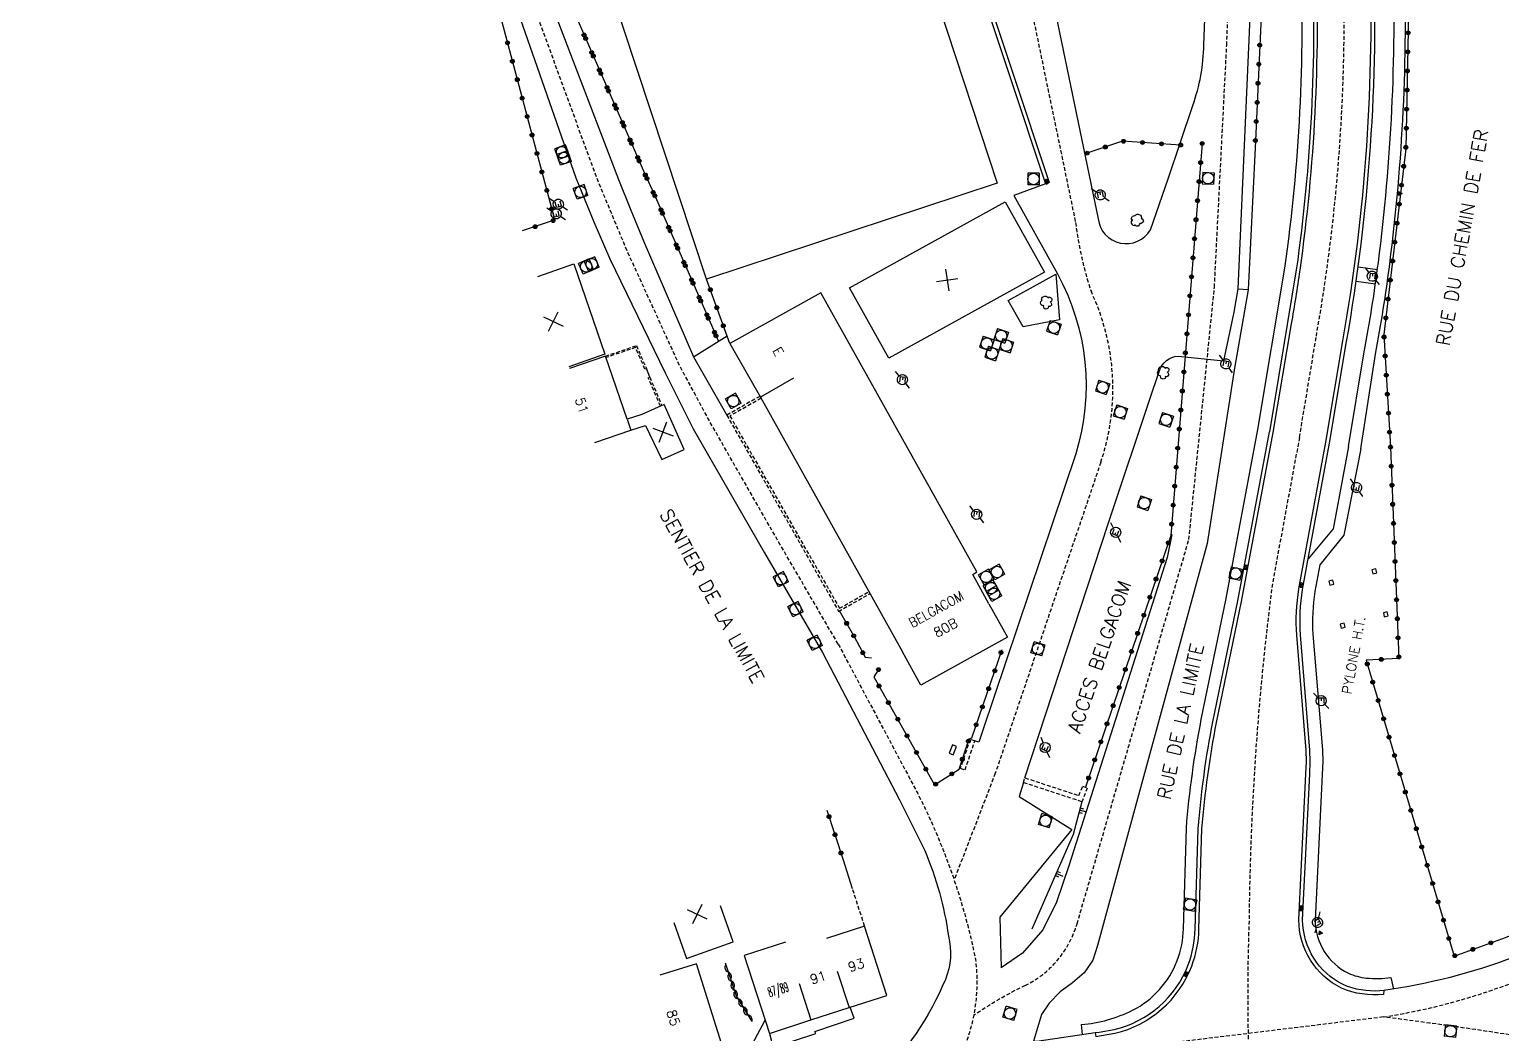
# Model space of a CAD drawing. Header units: millimetres. Extents: x 156998 to 158000, y 123000 to 124000.
# Drawn here: x 157000 to 157192.7, y 123618.6 to 123750.1 of the extents above; entities that cross this region are included whole.
import ezdxf
from ezdxf.enums import TextEntityAlignment as Align

# ---------------------------------------------------------------- set-up
doc = ezdxf.new("R2010")
doc.units = ezdxf.units.MM
doc.linetypes.add('DASHED', pattern=[0.75, 0.5, -0.25])
doc.layers.get('0').update_dxf_attribs({"linetype": 'CONTINUOUS'})
for name, color, linetype in [('W0001', 6, 'DASHED'), ('W0008', 7, 'CONTINUOUS'), ('W0100', 7, 'CONTINUOUS'), ('W0112', 1, 'DASHED'), ('W0211', 2, 'CONTINUOUS'), ('W0300', 7, 'CONTINUOUS'), ('W0310', 3, 'CONTINUOUS'), ('W0322', 7, 'CONTINUOUS'), ('W0334', 7, 'CONTINUOUS'), ('W0400', 7, 'CONTINUOUS'), ('W0420', 7, 'CONTINUOUS'), ('W0471', 7, 'CONTINUOUS'), ('W0851', 7, 'CONTINUOUS'), ('W0984', 7, 'CONTINUOUS'), ('W0989', 7, 'CONTINUOUS'), ('W0991', 7, 'CONTINUOUS'), ('W1102', 7, 'CONTINUOUS')]:
    doc.layers.add(name, color=color, linetype=linetype)
doc.styles.get("Standard").update_dxf_attribs({"font": 'romans.shx', "width": 0.85})

# ---------------------------------------------------------------- blocks, each defined once
blk = doc.blocks.new('t991o')
at = {"color": 0, "linetype": 'Continuous'}
for p, q in [((-1, 1), (1, -1)), ((-1, -1), (1, 1))]:
    blk.add_line(p, q, dxfattribs=at)
blk = doc.blocks.new('t322o')
at = {"color": 0, "linetype": 'Continuous'}
for radius in [0.25, 0.15]:
    blk.add_circle((0, 0), radius, dxfattribs=at)
blk = doc.blocks.new('T420')
for p, q in [((0.75, 0.75), (-0.75, 0.75)), ((-0.75, 0.75), (-0.75, -0.75)), ((0.75, 0.75), (0.75, -0.75)), ((0.75, -0.75), (-0.75, -0.75))]:
    blk.add_line(p, q)
blk.add_ellipse((0, 0), major_axis=(-0.53, 0.53), ratio=1, start_param=3.926991, end_param=10.210176)
blk = doc.blocks.new('T471')
for p, q in [((-0.333334, 0.333334), (-0.333334, -0.333334)), ((-0.333334, 0.333334), (0.333334, 0.333334)), ((-0.333334, 0), (0, 0)), ((0.500001, 0.500001), (1.000002, 1.000002)), ((-0.500001, -0.500001), (-1.000002, -1.000002)), ((-0.333334, -0.333334), (0.333334, -0.333334))]:
    blk.add_line(p, q)
blk.add_ellipse((0, 0), major_axis=(0.471405, 0.471405), ratio=1, start_param=5.4977871438, end_param=11.780972451)
blk = doc.blocks.new('T300')
for p, q in [((-0.8, 0.51), (-0.86, 0.34)), ((-0.86, 0.34), (-0.86, 0.17)), ((-0.86, 0.17), (-0.74, 0.06)), ((-0.69, 0.63), (-0.8, 0.51)), ((-0.8, -0.06), (-0.74, 0.06)), ((-0.74, 0.06), (-0.69, 0.11)), ((-0.57, 0.69), (-0.69, 0.63)), ((-0.46, 0.69), (-0.57, 0.69)), ((-0.29, 0.63), (-0.46, 0.69)), ((-0.29, 0.63), (-0.17, 0.74)), ((-0.23, 0.57), (-0.29, 0.63)), ((-0.17, 0.74), (-0.06, 0.8)), ((-0.06, 0.8), (0.06, 0.8)), ((0.06, 0.8), (0.23, 0.74)), ((0.23, 0.74), (0.34, 0.63)), ((0.34, 0.63), (0.4, 0.51)), ((0.46, 0.46), (0.34, 0.46)), ((0.4, 0.51), (0.4, 0.46)), ((0.57, 0.4), (0.46, 0.46)), ((0.57, 0.4), (0.69, 0.29)), ((0.69, 0.29), (0.74, 0.17)), ((0.74, 0.06), (0.69, -0.17)), ((0.74, 0.17), (0.74, 0.06)), ((-0.8, -0.17), (-0.8, -0.06)), ((-0.8, -0.23), (-0.8, -0.17)), ((-0.74, -0.34), (-0.8, -0.23)), ((-0.69, -0.4), (-0.74, -0.34)), ((-0.51, -0.46), (-0.69, -0.4)), ((-0.4, -0.46), (-0.51, -0.46)), ((-0.4, -0.46), (-0.34, -0.46)), ((-0.34, -0.46), (-0.34, -0.4)), ((-0.34, -0.51), (-0.34, -0.46)), ((-0.29, -0.63), (-0.34, -0.51)), ((-0.17, -0.74), (-0.29, -0.63)), ((-0.06, -0.8), (-0.17, -0.74)), ((0.06, -0.8), (-0.06, -0.8)), ((0.17, -0.74), (0.06, -0.8)), ((0.23, -0.69), (0.17, -0.74)), ((0.29, -0.46), (0.23, -0.46)), ((0.29, -0.63), (0.23, -0.69)), ((0.46, -0.4), (0.29, -0.46)), ((0.34, -0.51), (0.29, -0.63)), ((0.34, -0.51), (0.34, -0.46)), ((0.57, -0.34), (0.46, -0.4)), ((0.63, -0.29), (0.57, -0.34)), ((0.69, -0.17), (0.63, -0.29))]:
    blk.add_line(p, q)
blk = doc.blocks.new('T400')
for p, q in [((-0.15, 0.3), (0.15, 0.3)), ((-0.15, -0.25), (-0.15, 0.3)), ((-0.15, 0.15), (0.15, 0.15)), ((-0.15, 0), (0.15, 0)), ((0.15, 0.3), (0.15, -0.25)), ((-0.15, -0.15), (0.15, -0.15)), ((-0.15, -0.25), (-0.15, -0.3)), ((-0.15, -0.3), (0.15, -0.3)), ((0.15, -0.3), (0.15, -0.25))]:
    blk.add_line(p, q)
blk = doc.blocks.new('T851')
for p, q in [((-0.25, -0.15), (0, 0.32)), ((0, 0.32), (0.25, -0.15)), ((-0.25, -0.15), (0.25, -0.15))]:
    blk.add_line(p, q)
for major_axis in [(-0.106, 0.106), (-0.0354, 0.0354), (-0.0236, 0.0236)]:
    blk.add_ellipse((0, 0), major_axis=major_axis, ratio=1, start_param=3.926991, end_param=10.210176)
blk = doc.blocks.new('t310o')
at = {"color": 0, "linetype": 'Continuous'}
for centre, start, end in [((-0.5, 0.38), 216.8699, 323.1304), ((0.5, -0.37), 36.8699, 143.1303)]:
    blk.add_arc(centre, 0.625, start, end, dxfattribs=at)
blk = doc.blocks.new('t211o')
at = {"color": 0, "linetype": 'Continuous'}
for p, q in [((-0.29, 0.5), (-0.29, 0)), ((0, 1), (0, 0)), ((0.29, 0.5), (0.29, 0))]:
    blk.add_line(p, q, dxfattribs=at)

msp = doc.modelspace()

# ---------------------------------------------------------------- linework, layer by layer
at = {"layer": 'W0001'}
for points in [[(157166.24, 123696.66), (157168.45, 123709.9, 0.053022), (157171.93, 123760.34, 0.044708), (157167.01, 123799.87, 0.046898), (157155.18, 123840.02), (157141.25, 123875.75), (157126.5, 123913.51), (157114.27, 123944.93, -0.029126), (157101.89, 123984.63, -0.012682), (157099.44, 124000, -0.036978)], [(157157.1, 123758.16, 0.047767), (157156.52, 123763.84), (157153.89, 123776.77), (157149.01, 123800.54), (157145.09, 123819.75, 1.067456), (157118.54, 123814.17), (157124.02, 123787.3), (157129.5, 123760.68), (157136.93, 123724.78, 0.050313), (157139, 123715.7, -0.193757), (157140.24, 123693.4), (157126.43, 123652.7)], [(157177.22, 123620.77, 0.1027), (157208.43, 123632.43), (157241.69, 123653.93, 0.067931), (157262.51, 123670.38), (157313.29, 123723.04), (157315.33, 123725.1, -0.007219), (157317.82, 123727.07, -0.121696), (157325.02, 123730.22), (157325.02, 123730.22), (157392.92, 123743.99), (157398.14, 123745.51), (157403.16, 123747.19), (157412.35, 123750.5), (157422.16, 123753.94), (157451.12, 123764.43), (157452.55, 123765.01), (157496.86, 123780.9), (157519.96, 123788.99), (157557.81, 123801.87, -0.323681)], [(157123.59, 123620.95, -0.037594), (157130.33, 123624.9, 0.211344), (157137.13, 123632.98), (157151.77, 123683.29), (157155.11, 123716.32), (157156.72, 123747.98), (157157.1, 123758.16, 0.047767)], [(157350.22, 123584.39, 0.078623), (157327.22, 123594.12), (157317.85, 123596.1), (157308.6, 123597.77), (157264.45, 123605.78), (157226.66, 123612.66), (157209.29, 123615.81, 0.013741), (157177.22, 123620.77), (157144.26, 123616.74, 0.039468), (157131.87, 123614.69, 0.010912), (157098.27, 123601.73), (157098.27, 123601.73), (157082.09, 123595.21), (157063.52, 123587.96), (157057, 123585.5), (157052.08, 123583.76), (157040.6, 123579.9), (157033.99, 123577.65), (157000, 123566.23)]]:
    msp.add_lwpolyline(points, format="xyb", dxfattribs=at)
at = {"layer": 'W0001', "flags": 128}
for points in [[(157105.87, 123669.58), (157098.23, 123682.67), (157089.08, 123698.67), (157085.05, 123706.17), (157078.23, 123721.09), (157074.3, 123730.54), (157066.08, 123752.97), (157060.2, 123769.11), (157054.94, 123785.18), (157051.31, 123797.48), (157048.42, 123807.61), (157046.24, 123815.26), (157042.61, 123829.32), (157038.64, 123844.23), (157035.25, 123856.81, 0.114576), (157032.23, 123862.45, 4.503713)], [(157166.24, 123696.66), (157162.69, 123677.48, 0.029878), (157159.65, 123633.68, 0.033938), (157160.74, 123597.87), (157173.74, 123499.94)], [(157105.87, 123669.58), (157116.28, 123650.02, -0.068084), (157123.84, 123628.3, -0.221192), (157117.75, 123609.45)]]:
    msp.add_lwpolyline(points, format="xyb", dxfattribs=at)
msp.add_lwpolyline([(157126.43, 123652.7), (157121.04, 123638.72)], dxfattribs=at)
at = {"layer": 'W0008'}
for points in [[(157036.85, 123858.01), (157036.59, 123857.86), (157039.99, 123844.53), (157044.26, 123828.56), (157047.85, 123815.41), (157049.91, 123808.01), (157052.81, 123797.71), (157056.55, 123785.45), (157062.17, 123769.05), (157068.23, 123753.56), (157077.1, 123730.43), (157078.63, 123726.62), (157080.48, 123722.17), (157086.91, 123707.22), (157091.28, 123699.57)], [(157033.9, 123855.77), (157037.29, 123843.93), (157040.96, 123830.09), (157044.64, 123815.1), (157046.93, 123807.22), (157049.8, 123797.26), (157053.33, 123784.9), (157058.24, 123769.17), (157063.93, 123752.38), (157071.51, 123730.64), (157073.89, 123724.89), (157075.97, 123720.02), (157083.2, 123705.12), (157086.88, 123697.77), (157096.21, 123681.52), (157103.83, 123668.5)], [(157159.51, 123715.99), (157157.74, 123705.71), (157154.14, 123682.77), (157139.82, 123630.14), (157139.18, 123628.22), (157138.08, 123626.54), (157136.55, 123625.26), (157134.91, 123624.07), (157133.48, 123622.59), (157132.46, 123621.1), (157131.41, 123617.59)], [(157149.4, 123683.94), (157149.54, 123683.93), (157148.93, 123680.95), (157136.06, 123640.58), (157134.44, 123635.82), (157132.63, 123632.16), (157129.98, 123629.12), (157127.18, 123627.21)], [(157130.11, 123651.46), (157129.56, 123649.64), (157136.45, 123645.3), (157127.01, 123633.86), (157127.18, 123627.21)]]:
    msp.add_lwpolyline(points, dxfattribs=at)
for points in [[(157169.68, 123696.01), (157171.92, 123709.28, 0.053017), (157175.45, 123760.47, 0.044665), (157170.46, 123800.58, 0.046861), (157158.3, 123841.67, 0.046861)], [(157162.79, 123697.3), (157165.2, 123711.52, 0.009525), (157166.32, 123718.53, 0.044497), (157168.43, 123759.87, 0.045735), (157163.69, 123798.8, 0.043772), (157152.06, 123838.38, 0.043772)], [(157154.1, 123758.2, 0.047139), (157153.57, 123763.24), (157150.95, 123776.17), (157146.07, 123799.93), (157142.13, 123819.24, 1.07678), (157121.45, 123814.88), (157126.96, 123787.9), (157132.44, 123761.29), (157139.89, 123725.28, 0.721215), (157146.73, 123723.85), (157149.05, 123730.49), (157152.27, 123740.1, 0.082207), (157153.72, 123748.06), (157154.1, 123758.2)], [(157123.91, 123758.81), (157133.47, 123730.02), (157128.85, 123728.34), (157134.57, 123718.05, -0.202369), (157136.96, 123694.5), (157124.74, 123658.2), (157124.25, 123656.74), (157123.74, 123656.91)], [(157130.31, 123652.08), (157141.19, 123685.34), (157147.05, 123702.82), (157147.9, 123705.37, -0.299234), (157150.36, 123707.3), (157156.32, 123706.66), (157157.7, 123713.06), (157158.21, 123716.09), (157158.31, 123718.11), (157160.13, 123759.6, 0.057887)], [(157368.27, 123741.23), (157324.42, 123732.64), (157324.42, 123732.64, 0.123391), (157314.78, 123727.76), (157310.91, 123724.17), (157257.72, 123669.19, -0.062601), (157239.23, 123655.35), (157210.16, 123636.61, -0.109499), (157177.27, 123624.23), (157177.26, 123623.72, -0.128284), (157171.75, 123624.55, -0.28547), (157166.16, 123633.49), (157167.09, 123652.6), (157167.15, 123654.24), (157167.12, 123655.66), (157165.88, 123670.76, -0.056508), (157166.17, 123676.84), (157169.68, 123696.01)], [(157131.41, 123617.59, 0.014097), (157131.87, 123617.59), (157139.52, 123618.73), (157139.6, 123618.21), (157142.07, 123618.64, 0.249651), (157152.14, 123627.44, 0.085039), (157153.09, 123632.27), (157153.48, 123645.39, -0.027411), (157155.39, 123659.33), (157158.66, 123675.17), (157162.79, 123697.3)], [(157103.83, 123668.5), (157113.89, 123649.22), (157117.19, 123642.57, -0.067139), (157120.29, 123631.36, -0.162061), (157119.89, 123625.7, -0.209407), (157097.37, 123604.06), (157081.17, 123597.53), (157062.63, 123590.3), (157056.14, 123587.85), (157051.26, 123586.12), (157039.8, 123582.26), (157033.19, 123580.02), (157000, 123568.87)]]:
    msp.add_lwpolyline(points, format="xyb", dxfattribs=at)
at = {"layer": 'W0100', "flags": 128}
msp.add_lwpolyline([(157099.4, 123812.55), (157117.93, 123756.53), (157126.66, 123729.94), (157088.63, 123717.37), (157061.29, 123800.01), (157099.4, 123812.55)], dxfattribs=at)
at = {"layer": 'W0100'}
for points in [[(157107.36, 123716.22), (157127.73, 123727.51), (157132.87, 123718.3), (157112.5, 123707.02)], [(157120.92, 123655.09), (157121.37, 123656.18), (157120.81, 123656.39), (157120.37, 123655.3)]]:
    msp.add_lwpolyline(points, close=True, dxfattribs=at)
for points in [[(157066.53, 123717.73), (157071.26, 123719.36), (157075.33, 123707.53), (157070.6, 123705.91)], [(157125.6, 123674.88), (157123.47, 123678.72), (157124.03, 123679.04), (157103.61, 123715.56), (157091.67, 123708.93), (157095.68, 123701.94), (157114.26, 123668.59)], [(157073.99, 123696), (157078.72, 123697.62), (157080.64, 123698.22), (157082.76, 123693.74), (157085.68, 123695.06), (157083.07, 123700.95), (157080.15, 123699.64), (157078.23, 123699.04), (157075.41, 123707.29), (157070.68, 123705.67)], [(157125.6, 123674.88), (157128.03, 123670.51), (157116.68, 123664.22), (157114.26, 123668.59)], [(157084.34, 123633.14), (157086.02, 123628.43), (157092.12, 123630.61), (157090.44, 123635.31)], [(157098.97, 123630.55), (157093.56, 123628.8), (157096.85, 123618.61), (157102.29, 123620.39), (157107.28, 123622.01), (157112.23, 123623.6), (157109.32, 123632.66), (157104.35, 123631.05)], [(157079.04, 123606.1), (157080.6, 123601.35), (157083.15, 123602.19), (157090.09, 123604.43), (157096.97, 123606.72), (157093.56, 123617.46), (157090.79, 123616.59), (157087.3, 123627.72), (157082.53, 123626.23)]]:
    msp.add_lwpolyline(points, dxfattribs=at)
at = {"layer": 'W0112'}
for points in [[(157075.41, 123707.29), (157079.45, 123708.67), (157080.75, 123705.66), (157080.57, 123705.58), (157079.34, 123708.42), (157075.47, 123707.1)], [(157082.6, 123700.74), (157081.01, 123704.47), (157081.19, 123704.55), (157082.78, 123700.82)], [(157095.62, 123702.03), (157091.28, 123699.57), (157105.92, 123673.88), (157110.02, 123676.2)], [(157095.77, 123701.77), (157091.69, 123699.46), (157106.03, 123674.29), (157109.87, 123676.46)], [(157109.32, 123632.66), (157107.74, 123637.55)]]:
    msp.add_lwpolyline(points, dxfattribs=at)
for points in [[(157121.85, 123653.33), (157122.47, 123653.12), (157123.74, 123656.91), (157123.12, 123657.11)], [(157138.47, 123650.74), (157137.75, 123648.95), (157130.11, 123651.46), (157130.31, 123652.08), (157137.37, 123649.76), (157137.86, 123650.99)]]:
    msp.add_lwpolyline(points, close=True, dxfattribs=at)
at = {"layer": 'W0211'}
msp.add_lwpolyline([(157137.75, 123648.95), (157136.62, 123644.66), (157131.22, 123632.27)], dxfattribs=at)
at = {"layer": 'W0310'}
msp.add_lwpolyline([(157091.05, 123627.85), (157092.5, 123623.55), (157094.52, 123620.25)], dxfattribs=at)
at = {"layer": 'W0322'}
for points in [[(157190.72, 123854.73), (157161.88, 123847.48), (157167.71, 123830.67), (157172.03, 123816.26), (157175.45, 123801.87), (157177.75, 123790.25), (157179.7, 123775.32), (157180.7, 123761.11), (157180.16, 123734.44), (157177.29, 123710.14), (157178.15, 123695.39)], [(157140.11, 123851.66), (157139.18, 123849.85), (157152.23, 123815.06), (157156.34, 123803.51), (157159.7, 123791.86), (157160.2, 123785.75), (157161.65, 123761.42), (157160.43, 123734.55)], [(157139.18, 123849.85), (157093.4, 123824.21), (157051.37, 123803.42), (157053.3, 123797.91), (157057.44, 123786.63), (157063.7, 123769.67), (157070.89, 123753.23), (157080.52, 123731.23), (157081.76, 123728.5), (157090.18, 123709.24)], [(157045.18, 123807.53), (157046.67, 123807.19), (157048.78, 123799.47), (157052.88, 123784.66), (157056.63, 123770.74), (157061.45, 123752.55), (157068.63, 123725.55), (157068.56, 123725.04), (157064.5, 123723.68)], [(157153.5, 123735.13), (157149.39, 123683.81), (157138.23, 123650.84)], [(157150.69, 123734.93), (157143.09, 123735.43), (157138.42, 123733.85)], [(157178.15, 123695.39), (157179.26, 123667.72), (157174.97, 123667.49), (157186.48, 123628.75), (157193.22, 123631.17), (157199.31, 123633.72), (157205.45, 123637.13), (157238.26, 123658.72), (157237.51, 123668.13)], [(157107.9, 123670.67), (157109.38, 123667.9), (157110.24, 123667.81)], [(157111.14, 123666.25), (157110.53, 123665.3), (157118.49, 123651.18), (157121.68, 123653.21), (157123.01, 123657.21), (157123.34, 123657.3), (157127.31, 123668.89)], [(157106.54, 123641.31), (157104.41, 123647.8)]]:
    msp.add_lwpolyline(points, dxfattribs=at)
at = {"layer": 'W0322', "flags": 128}
for points in [[(157091.67, 123708.93), (157088.63, 123717.37)], [(157107.9, 123670.67), (157106.04, 123673.95)]]:
    msp.add_lwpolyline(points, dxfattribs=at)
at = {"layer": 'W0334'}
for points in [[(157170.17, 123695.92), (157172.41, 123709.2, 0.053016), (157175.95, 123760.48, 0.044659), (157170.95, 123800.68, 0.046856), (157158.76, 123841.85), (157154.76, 123852.2), (157144.45, 123878.47), (157132.78, 123908.44), (157126.94, 123923.38, -0.571447), (157131.83, 123929.83), (157133.73, 123929.24, 0.129818), (157141.36, 123927.83, 0.129818)], [(157174.26, 123695.16), (157176.2, 123707.56, 0.01439), (157178.06, 123719.38, 0.039876), (157179.99, 123759.63, 0.047228), (157174.81, 123801.59, 0.043173), (157162.47, 123843.2), (157158.08, 123854.61), (157148.22, 123879.83), (157137.78, 123906.49), (157134.37, 123909.31), (157130.15, 123920.08), (157132.49, 123920.88)], [(157108.69, 123914.06), (157112.8, 123916.06, -0.417874), (157122.77, 123912.04), (157125.18, 123905.86), (157138.04, 123873.03), (157151.59, 123838.2, -0.043775), (157163.2, 123798.7, -0.045741), (157167.93, 123759.86, -0.0445), (157165.83, 123718.6), (157162.3, 123697.39)], [(157160.79, 123697.67), (157164.34, 123718.81, 0.044506), (157166.43, 123759.81, 0.045761), (157161.73, 123798.39, 0.043787), (157150.2, 123837.65), (157144.13, 123853.25), (157140.29, 123856.41), (157133.88, 123872.77), (157123.01, 123900.53), (157123.73, 123905.46), (157121.38, 123911.48, 0.3482), (157114.79, 123915.1), (157110.83, 123912.4)], [(157172.66, 123695.45), (157174.72, 123707.84, 0.01439), (157176.57, 123719.57, 0.039878), (157178.5, 123759.58, 0.047243), (157173.35, 123801.28, 0.043185), (157161.07, 123842.66, 0.043185)], [(157137.83, 123618.48), (157137.69, 123619.77, 0.091901), (157144.4, 123621.65, 0.185544), (157150.24, 123628.16, 0.085144), (157151.05, 123632.32), (157151.44, 123645.5, -0.027538), (157153.39, 123659.73), (157156.66, 123675.56), (157160.79, 123697.67)], [(157139.52, 123618.73), (157140.02, 123618.79), (157141.97, 123619.13, 0.249364), (157151.68, 123627.62, 0.085062), (157152.59, 123632.28), (157152.98, 123645.42, -0.027442), (157154.9, 123659.43), (157158.17, 123675.26), (157162.3, 123697.39)], [(157177.27, 123624.23), (157176.77, 123624.18, -0.117313), (157171.96, 123625.01, -0.284746), (157166.66, 123633.47), (157167.59, 123652.57), (157167.65, 123654.24), (157167.62, 123655.69), (157166.38, 123670.79, -0.05642), (157166.66, 123676.75), (157170.17, 123695.92)], [(157174.26, 123695.16), (157172.05, 123683.86), (157168.91, 123679.99), (157168.26, 123676.47, 0.056118), (157168, 123670.91), (157169.24, 123655.77), (157169.28, 123654.23), (157169.21, 123652.51), (157168.29, 123633.44, 0.281854), (157172.64, 123626.49, 0.068728), (157175, 123625.86, 0.049626), (157178.22, 123625.93), (157178.54, 123624.43)]]:
    msp.add_lwpolyline(points, format="xyb", dxfattribs=at)
for points in [[(157103.37, 123821.22), (157102.89, 123821.06), (157113.86, 123787.82), (157123.44, 123758.65), (157133, 123729.85)], [(157160.43, 123734.55), (157159.51, 123715.99), (157158.2, 123716.07)], [(157176.44, 123718.58), (157173.93, 123718.93)], [(157173.67, 123717.1), (157176.19, 123716.77)], [(157086.91, 123707.22), (157091.31, 123709.95)], [(157081.19, 123704.55), (157080.75, 123705.66)], [(157172.66, 123695.45), (157170.65, 123684.68), (157167.4, 123680.77)], [(157107.74, 123637.55), (157106.54, 123641.31)], [(157096.85, 123618.61), (157097.34, 123616.79), (157102.93, 123618.63), (157102.81, 123618.87), (157107.94, 123620.6), (157107.44, 123622.06)], [(157098.23, 123604.39), (157097.41, 123606.77), (157094.29, 123616.58), (157096.29, 123620.34)]]:
    msp.add_lwpolyline(points, dxfattribs=at)
for points in [[(157134.33, 123718.01), (157134.85, 123712.05), (157130.08, 123711.11), (157128.09, 123714.58)], [(157176.22, 123679.43), (157175.71, 123679.3), (157175.84, 123678.8), (157176.35, 123678.93)], [(157170.59, 123677.95), (157170.08, 123677.82), (157170.22, 123677.31), (157170.72, 123677.44)], [(157177.72, 123673.8), (157177.22, 123673.67), (157177.35, 123673.16), (157177.86, 123673.3)], [(157172.09, 123672.33), (157171.59, 123672.19), (157171.72, 123671.69), (157172.22, 123671.82)]]:
    msp.add_lwpolyline(points, close=True, dxfattribs=at)
at = {"layer": 'W1102'}
for p, q in [((157100.02, 123704.42), (157095.68, 123701.94)), ((157100.74, 123625.15), (157102.29, 123620.39)), ((157105.74, 123626.77), (157107.28, 123622.01))]:
    msp.add_line(p, q, dxfattribs=at)
at = {"layer": 'W1102', "flags": 128}
msp.add_lwpolyline([(157078.23, 123699.04), (157078.72, 123697.62)], dxfattribs=at)

# ---------------------------------------------------------------- block references
at = {"layer": 'W0211'}
for p, rotation in [((157137.45, 123647.84), 255.247440133426), ((157134.4, 123639.56), 246.455133197463)]:
    msp.add_blockref('t211o', p, dxfattribs=dict(at, rotation=rotation))
at = {"layer": 'W0300'}
for p, rotation in [((157145.03, 123725.14), 70.75493879144409), ((157133.1, 123714.45), 119.827582229886), ((157148.42, 123705.26), 119.827582229886)]:
    msp.add_blockref('T300', p, dxfattribs=dict(at, rotation=rotation))
at = {"layer": 'W0310'}
for p, rotation in [((157091.45, 123626.66), 288.598787611946), ((157091.85, 123625.48), 288.598787611946), ((157092.25, 123624.29), 288.598787611946), ((157092.74, 123623.15), 301.411678002138), ((157093.39, 123622.09), 301.411678002138), ((157094.04, 123621.02), 301.411678002138)]:
    msp.add_blockref('t310o', p, dxfattribs=dict(at, rotation=rotation))
at = {"layer": 'W0322'}
for p, rotation in [((157062.57, 123748.32), 284.908193669973), ((157072.6, 123749.33), 293.6506640146401), ((157072.8, 123748.88), 293.65066401464), ((157180.47, 123749.63), 268.8381965966331), ((157073.6, 123747.04), 293.6506640146401), ((157073.8, 123746.59), 293.65066401464), ((157161.04, 123748.01), 267.384386658228), ((157180.42, 123747.13), 268.8381965966331), ((157063.22, 123745.9), 284.908193669973), ((157074.6, 123744.75), 293.6506640146401), ((157074.8, 123744.3), 293.65066401464), ((157160.93, 123745.51), 267.384386658228), ((157180.37, 123744.63), 268.8381965966331), ((157063.86, 123743.49), 284.908193669973), ((157075.61, 123742.46), 293.6506640146401), ((157160.81, 123743.02), 267.384386658228), ((157064.5, 123741.07), 284.908193669973), ((157075.8, 123742.01), 293.65066401464), ((157160.7, 123740.52), 267.384386658228), ((157180.32, 123742.13), 268.8381965966331), ((157065.15, 123738.66), 284.908193669973), ((157076.61, 123740.17), 293.6506640146401), ((157076.81, 123739.72), 293.65066401464), ((157180.27, 123739.63), 268.8381965966331), ((157077.61, 123737.88), 293.6506640146401), ((157077.81, 123737.43), 293.65066401464), ((157160.58, 123738.02), 267.384386658228), ((157180.22, 123737.13), 268.8381965966331), ((157065.79, 123736.24), 284.908193669973), ((157078.61, 123735.59), 293.6506640146401), ((157078.81, 123735.14), 293.65066401464), ((157140.83, 123734.67), 198.622632166948), ((157143.2, 123735.42), 176.255446878457), ((157145.7, 123735.26), 176.255446878457), ((157148.19, 123735.09), 176.255446878457), ((157150.69, 123734.93), 176.255446878457), ((157153.5, 123735.13), 265.4230921194089), ((157160.47, 123735.52), 267.384386658228), ((157180.17, 123734.63), 268.8381965966331), ((157066.43, 123733.83), 284.908193669973), ((157079.62, 123733.3), 293.6506640146401), ((157079.82, 123732.85), 293.65066401464), ((157138.46, 123733.87), 198.622632166948), ((157153.3, 123732.63), 265.4230921194089), ((157067.07, 123731.41), 284.908193669973), ((157080.62, 123731.01), 294.3654070573335), ((157179.89, 123732.15), 263.2551955305173), ((157067.72, 123728.99), 284.908193669973), ((157080.83, 123730.56), 294.365407057334), ((157081.65, 123728.73), 294.3654070573335), ((157153.1, 123730.14), 265.4230921194089), ((157179.6, 123729.67), 263.2551955305173), ((157081.86, 123728.28), 293.606171747056), ((157152.9, 123727.65), 265.4230921194089), ((157179.31, 123727.19), 263.2551955305173), ((157068.36, 123726.58), 284.908193669973), ((157068.56, 123725.04), 198.470733683742), ((157082.66, 123726.44), 293.6061717470557), ((157082.86, 123725.99), 293.606171747056), ((157152.7, 123725.16), 265.4230921194089), ((157066.19, 123724.24), 198.470733683742), ((157083.66, 123724.15), 293.6061717470557), ((157083.86, 123723.7), 293.606171747056), ((157179.01, 123724.7), 263.2551955305173), ((157084.66, 123721.86), 293.6061717470557), ((157084.86, 123721.41), 293.606171747056), ((157152.5, 123722.67), 265.4230921194089), ((157178.72, 123722.22), 263.2551955305173), ((157085.66, 123719.57), 293.6061717470557), ((157085.86, 123719.12), 293.606171747056), ((157152.3, 123720.17), 265.4230921194089), ((157178.43, 123719.74), 263.2551955305173), ((157086.66, 123717.28), 293.6061717470557), ((157152.1, 123717.68), 265.4230921194089), ((157178.13, 123717.25), 263.2551955305173), ((157086.86, 123716.83), 293.606171747056), ((157089.13, 123715.99), 109.8016606714579), ((157087.66, 123714.99), 293.6061717470557), ((157087.86, 123714.54), 293.606171747056), ((157089.98, 123713.64), 109.8016606714579), ((157151.9, 123715.19), 265.4230921194089), ((157177.84, 123714.77), 263.2551955305173), ((157088.67, 123712.7), 293.6061717470557), ((157088.86, 123712.25), 293.606171747056), ((157151.71, 123712.7), 265.4230921194089), ((157177.54, 123712.29), 263.2551955305173), ((157089.67, 123710.41), 293.6061717470557), ((157089.86, 123709.96), 293.606171747056), ((157090.82, 123711.28), 109.8016606714579), ((157151.51, 123710.21), 265.4230921194089), ((157177.31, 123709.8), 273.3263870037729), ((157151.31, 123707.71), 265.4230921194089), ((157177.45, 123707.31), 273.3263870037729), ((157151.11, 123705.22), 265.4230921194089), ((157177.6, 123704.81), 273.3263870037729), ((157150.91, 123702.73), 265.4230921194089), ((157177.74, 123702.32), 273.3263870037729), ((157150.71, 123700.24), 265.4230921194089), ((157177.89, 123699.82), 273.3263870037729), ((157150.51, 123697.75), 265.4230921194089), ((157178.03, 123697.33), 273.3263870037729), ((157150.31, 123695.25), 265.4230921194089), ((157178.15, 123695.39), 272.294116288554), ((157150.11, 123692.76), 265.4230921194089), ((157178.25, 123692.89), 272.294116288554), ((157149.91, 123690.27), 265.4230921194089), ((157178.35, 123690.39), 272.294116288554), ((157149.71, 123687.78), 265.4230921194089), ((157178.45, 123687.89), 272.294116288554), ((157149.51, 123685.29), 265.4230921194089), ((157178.55, 123685.4), 272.294116288554), ((157149.07, 123682.84), 251.294172136597), ((157178.65, 123682.9), 272.294116288554), ((157148.26, 123680.48), 251.294172136597), ((157178.75, 123680.4), 272.294116288554), ((157147.46, 123678.11), 251.294172136597), ((157178.85, 123677.9), 272.294116288554), ((157146.66, 123675.74), 251.294172136597), ((157178.95, 123675.4), 272.294116288554), ((157145.86, 123673.37), 251.294172136597), ((157179.05, 123672.91), 272.294116288554), ((157145.06, 123671), 251.294172136597), ((157107.9, 123670.67), 298.0635580365931), ((157179.15, 123670.41), 272.294116288554), ((157109.08, 123668.46), 298.0635580365931), ((157127.17, 123668.48), 71.0801987018274), ((157144.25, 123668.64), 251.294172136597), ((157176.95, 123667.59), 183.057648823491), ((157179.25, 123667.91), 272.294116288554), ((157111.14, 123666.25), 237.191660943164), ((157126.36, 123666.11), 71.0801987018274), ((157143.45, 123666.27), 251.294172136597), ((157175.12, 123666.99), 286.5493066389171), ((157111.2, 123664.11), 299.41110657085), ((157125.55, 123663.75), 71.0801987018274), ((157142.65, 123663.9), 251.294172136597), ((157175.83, 123664.6), 286.5493066389171), ((157112.43, 123661.93), 299.41110657085), ((157124.74, 123661.38), 71.0801987018274), ((157141.85, 123661.53), 251.294172136597), ((157176.54, 123662.2), 286.5493066389171), ((157113.66, 123659.76), 299.41110657085), ((157177.26, 123659.8), 286.5493066389171), ((157114.88, 123657.58), 299.41110657085), ((157123.93, 123659.02), 71.0801987018274), ((157141.05, 123659.16), 251.294172136597), ((157122.9, 123656.88), 71.67568142817451), ((157140.25, 123656.8), 251.294172136597), ((157177.97, 123657.41), 286.5493066389171), ((157116.11, 123655.4), 299.41110657085), ((157122.11, 123654.51), 71.67568142817451), ((157139.44, 123654.43), 251.294172136597), ((157178.68, 123655.01), 286.5493066389171), ((157117.34, 123653.22), 299.41110657085), ((157120.73, 123652.6), 32.5035711114141), ((157138.64, 123652.06), 251.294172136597), ((157179.39, 123652.61), 286.5493066389171), ((157118.62, 123651.26), 32.5035711114141), ((157180.1, 123650.22), 286.5493066389171), ((157180.82, 123647.82), 286.5493066389171), ((157104.67, 123647), 108.193715242238), ((157105.45, 123644.63), 108.193715242238), ((157181.53, 123645.42), 286.5493066389171), ((157106.23, 123642.25), 108.193715242238), ((157182.24, 123643.03), 286.5493066389171), ((157182.95, 123640.63), 286.5493066389171), ((157183.67, 123638.24), 286.5493066389171), ((157184.38, 123635.84), 286.5493066389171), ((157185.09, 123633.44), 286.5493066389171), ((157185.8, 123631.05), 286.5493066389171), ((157191.29, 123630.48), 19.7516460125286), ((157186.58, 123628.79), 19.7516460125286), ((157188.94, 123629.63), 19.7516460125286)]:
    msp.add_blockref('t322o', p, dxfattribs=dict(at, rotation=rotation))
msp.add_blockref('t322o', (157106.97, 123672.31), dxfattribs=at)
at = {"layer": 'W0400'}
for p, rotation in [((157133.14, 123730.16), 18.50222271634803), ((157159.23, 123679.62), 168.3270353395554), ((157166.52, 123677.32), 349.631682887247), ((157166.47, 123635.01), 357.226667502177), ((157151.42, 123626.35), 154.82234220087)]:
    msp.add_blockref('T400', p, dxfattribs=dict(at, rotation=rotation))
at = {"layer": 'W0420'}
for p, rotation in [((157069.72, 123733.99), 289.215267556856), ((157069.98, 123733.23), 289.215267556856), ((157154.29, 123730.58), 86.97709172283209), ((157072.14, 123728.8), 289.215267556856), ((157072.87, 123719.03), 293.1520569483394), ((157073.6, 123719.33), 293.1520569483394), ((157134.1, 123711.02), 71.47826938727862), ((157125.31, 123708.94), 71.47826938727862), ((157127.19, 123709.95), 71.47826938727862), ((157126, 123707.64), 71.47826938727862), ((157127.88, 123708.67), 71.47826938727862), ((157140.47, 123703.21), 71.5620937719862), ((157092.12, 123701.41), 299.7654337509593), ((157142.8, 123699.97), 71.5620937719862), ((157148.79, 123698.96), 71.5620937719862), ((157145.94, 123688.05), 71.5620937719862), ((157098.37, 123678.08), 296.5975811147023), ((157125.25, 123678.38), 299.215655912022), ((157126.65, 123679.03), 299.215655912022), ((157157.87, 123678.83), 78.32703533955541), ((157125.88, 123676.92), 299.215655912022), ((157126.26, 123676.19), 299.215655912022), ((157100.28, 123674.17), 296.5975811147023), ((157102.79, 123669.75), 296.5975811147023), ((157132.02, 123668.97), 253.3369905191149), ((157133, 123646.46), 253.104413701587), ((157151.92, 123635.5), 78.9014395695977), ((157128.34, 123621.24), 253.3369905191149), ((157186.01, 123618.92), 352.260603647802)]:
    msp.add_blockref('T420', p, dxfattribs=dict(at, rotation=rotation))
msp.add_blockref('T420', (157131.44, 123730.48), dxfattribs=at)
at = {"layer": 'W0471'}
for p, rotation in [((157140.17, 123728.4), 281.646980098761), ((157068.95, 123725.92), 103.859573918492), ((157069.23, 123727.19), 103.859573918492), ((157175.78, 123717.76), 264.400734724464), ((157156.6, 123706.28), 260.218301803039), ((157114.27, 123704.21), 264.39017051661), ((157173.71, 123690.08), 79.4201788772016), ((157123.98, 123686.58), 264.39017051661), ((157142.19, 123684.22), 71.5620937719862), ((157169.08, 123662.18), 270.034556168021), ((157132.96, 123656.06), 67.8710288916926), ((157168.6, 123633.15), 210.2428348127125)]:
    msp.add_blockref('T471', p, dxfattribs=dict(at, rotation=rotation))
at = {"layer": 'W0851'}
for p, rotation in [((157179.36, 123728.59), 268.838196596633), ((157168.95, 123631.78), 267.226667502177)]:
    msp.add_blockref('T851', p, dxfattribs=dict(at, rotation=rotation))
at = {"layer": 'W0991'}
for p, rotation in [((157120.12, 123717.26), 323.3756760574327), ((157068.57, 123711.82), 19.0069516420475), ((157082.93, 123697.35), 24.21380126156191), ((157087.39, 123634.23), 289.6574376580759)]:
    msp.add_blockref('t991o', p, dxfattribs=dict(at, rotation=rotation))

# ---------------------------------------------------------------- texts
at = {"layer": 'W0984'}
for s, rotation, p in [('E', 299.7884, (157098.02, 123707.91)), ('PYLONE H.T.', 79.6317, (157173.33, 123668.14))]:
    msp.add_text(s, height=1.25, rotation=rotation, dxfattribs=at).set_placement(p, align=Align.MIDDLE)
at = {"layer": 'W0984', "width": 0.9}
msp.add_text('BELGACOM', height=1.25, rotation=29.0287, dxfattribs=at).set_placement((157118.69, 123674.15), align=Align.MIDDLE)
at = {"layer": 'W0989'}
for s, rotation, p in [('RUE DU CHEMIN DE FER', 79.7406, (157187.56, 123722.84)), ('SENTIER DE LA LIMITE', 298.8119, (157089.35, 123675.89)), ('ACCES BELGACOM', 71.2564, (157140.03, 123667.97)), ('RUE DE LA LIMITE', 77.6817, (157150.69, 123659.48))]:
    msp.add_text(s, height=1.75, rotation=rotation, dxfattribs=at).set_placement(p, align=Align.MIDDLE)
at = {"layer": 'W0991'}
for s, rotation, p in [('51', 288.8796, (157072.33, 123700.84)), ('80B', 29.0287, (157119.93, 123671.74)), ('93', 17.8089, (157108.22, 123627.56)), ('91', 17.9456, (157103.24, 123625.96)), ('85', 287.381, (157084.28, 123620.66))]:
    msp.add_text(s, height=1.25, rotation=rotation, dxfattribs=at).set_placement(p, align=Align.MIDDLE)
at = {"layer": 'W0991', "width": 0.5}
msp.add_text('87/89', height=1.25, rotation=17.9067, dxfattribs=at).set_placement((157098.03, 123624.27), align=Align.MIDDLE)

doc.saveas('drawing.dxf')
